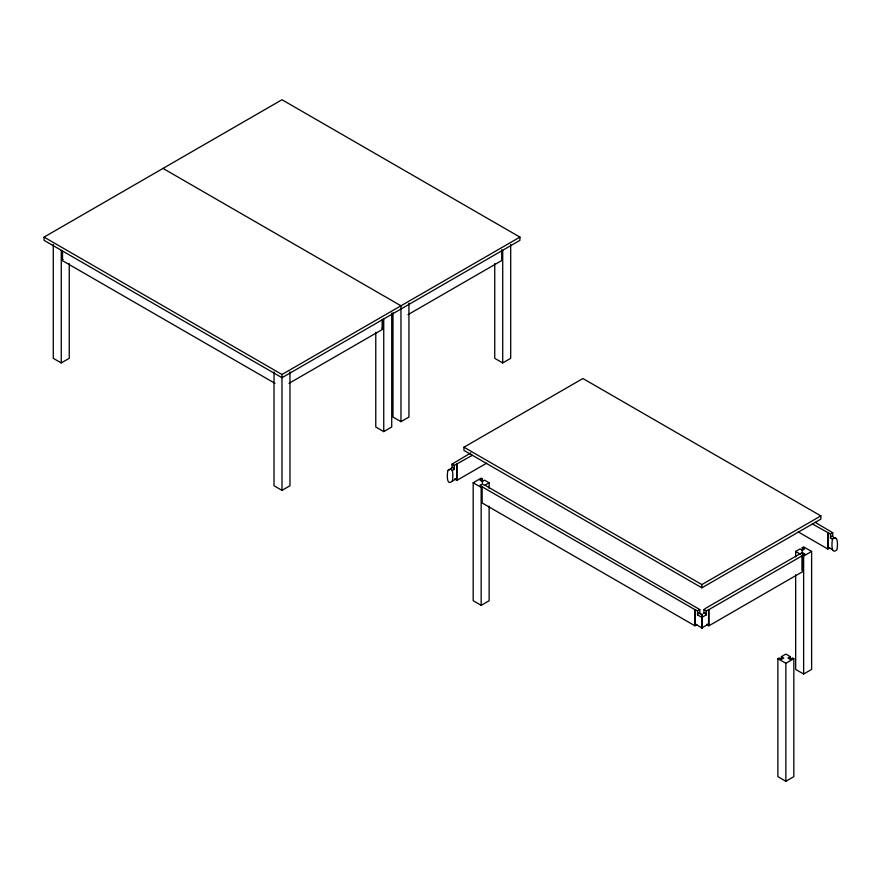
<?xml version="1.0" encoding="UTF-8"?>
<svg xmlns="http://www.w3.org/2000/svg" width="881" height="881" viewBox="0 0 881 881"><rect width="100%" height="100%" fill="white"/><g stroke="black" fill="none" stroke-linecap="round" stroke-linejoin="round"><path stroke-width="1.32" d="M447.845 470.564C454.034 464.816 452.966 478.174 452.327 481.07C446.138 486.808 447.207 473.46 447.845 470.564L450.995 468.747M832.468 539.249C838.657 533.501 837.589 546.859 836.95 549.755C830.761 555.493 831.829 542.145 832.468 539.249L830.508 538.115L830.508 534.073L812.403 523.942M44.05 237.11L281.986 99.729L519.933 237.11L519.933 240.337L281.986 377.707L44.05 240.337L44.05 237.11L281.986 374.48L519.933 237.11M53.289 244.455L53.289 358.325L61.263 362.928L69.247 358.325L69.247 263.661M288.99 383.367L382.761 329.23L382.761 319.803M407.958 314.682L501.73 260.545L501.73 249.764M274.013 371.892L274.013 485.75L281.986 490.365L289.97 485.75L289.97 371.892M375.769 332.346L375.769 427.01L383.742 431.613L391.726 427.01L391.726 313.14M392.981 312.799L392.981 417.065L400.965 421.669L408.938 417.065L408.938 303.196M494.737 263.661L494.737 358.325L502.71 362.928L510.694 358.325L510.694 244.455M463.946 447.207L582.914 378.522L820.85 515.892L820.85 519.129L701.882 587.814L463.946 450.433L463.946 447.207L701.882 584.577L820.85 515.892M470.762 452.966L452.052 464.1L452.052 468.13A1.586 0.914 60 0 1 453.164 467.492A1.586 0.914 60 0 1 454.288 469.43L452.327 470.564M452.052 464.1L454.288 465.388L472.381 455.268M452.327 481.07L456.666 478.559L456.666 464.012M455.081 479.264L456.942 480.332L486.62 463.208M489.142 506.079L489.142 600.743L481.158 605.346L473.185 600.743L473.185 482.766L481.158 478.152L482.425 478.879L482.425 482.854M482.425 478.879L480.035 480.255L482.281 481.555L484.66 480.178L489.142 482.766L489.142 488.25M473.185 482.766L481.158 487.369L482.425 486.642L480.035 485.266L482.281 483.977L484.66 485.343L489.142 482.766M696.75 624.717L694.889 625.796L482.138 502.963L482.138 486.808L694.889 609.63L697.543 610.841L699.789 609.553L699.789 613.594L701.75 614.718M795.664 556.935L795.664 551.451L800.003 548.94L802.382 550.317L804.617 549.028L802.239 547.652L802.239 551.616M802.239 547.652L803.637 546.848L811.621 551.451L811.621 669.428L803.637 674.031L795.664 669.428L795.664 574.775M830.508 534.073L832.754 532.785L832.754 536.826A1.586 0.914 -60 0 0 831.631 536.177A1.586 0.914 -60 0 0 830.508 538.115M799.86 553.874L706.088 608.011L703.985 609.553L703.985 613.594A1.586 0.914 60 0 1 705.108 612.945A1.586 0.914 60 0 1 706.221 614.883L702.025 617.306M800.003 553.951L802.382 552.574L804.76 553.951L802.382 555.327L802.382 569.875A1.586 0.914 60 0 1 802.228 570.436M802.514 552.662L800.135 554.039L795.664 551.451M802.206 570.106A1.586 0.914 60 0 0 802.239 569.787L802.239 555.25L804.617 553.874M703.985 609.553L706.221 610.841L708.886 609.63L802.657 555.493L802.657 571.648L708.886 625.796L707.014 624.717M802.239 555.25L803.637 556.054L811.621 551.451M798.142 531.871L827.854 549.028L829.715 547.949M702.025 627.812L708.599 624.012L708.599 609.465M790.345 659.307L790.345 656.664L787.966 658.03L790.202 659.329L792.581 657.953L793.836 658.68L793.836 776.657L785.863 781.271L777.89 776.657L777.89 658.68L779.145 657.953L781.524 659.329L783.76 658.03L781.381 656.664L781.381 659.307M781.381 656.664L785.863 654.076L790.345 656.664M777.89 658.68L785.863 663.283L793.836 658.68M815.2 522.323L832.754 532.785M833.8 537.432L835.904 538.643M828.129 532.697L828.129 547.244L832.468 549.755M163.018 168.414L400.965 305.795L400.965 421.669M484.935 485.189L699.789 609.553M697.543 610.841L697.543 614.883L701.75 617.306M695.164 609.465L695.164 624.012L701.75 627.812M274.993 383.367L62.243 260.545L62.243 251.118M827.854 532.862L827.854 549.028M803.637 556.054L803.637 674.031M785.863 663.283L785.863 781.271M708.886 609.63L708.886 625.796M706.221 610.841L706.221 614.883M702.025 614.189L702.025 628.351M701.882 584.577L701.882 587.814M701.75 614.189L701.75 628.351M694.889 609.63L694.889 625.796M502.71 250.435L502.71 362.928M481.158 487.369L481.158 605.346M456.942 464.177L456.942 480.332M454.288 465.388L454.288 469.43M383.742 319.12L383.742 431.613M382.486 319.517L382.486 327.446A1.586 0.914 60 0 1 381.925 328.25M382.343 319.44L382.343 327.369A1.586 0.914 60 0 1 382.013 328.095M281.986 374.48L281.986 490.365M62.529 250.832L62.529 258.761A1.586 0.914 -60 0 0 63.091 259.554M61.263 250.435L61.263 362.928M456.666 478.559A1.586 0.914 60 0 1 454.981 478.713M708.599 624.012A1.586 0.914 60 0 1 706.925 624.166M697.543 614.883A1.586 0.914 -60 0 1 698.666 612.945A1.586 0.914 -60 0 1 699.789 613.594M696.574 624.453A1.586 0.914 -60 0 1 695.164 624.012M829.539 547.685A1.586 0.914 -60 0 1 828.129 547.244"/></g></svg>
